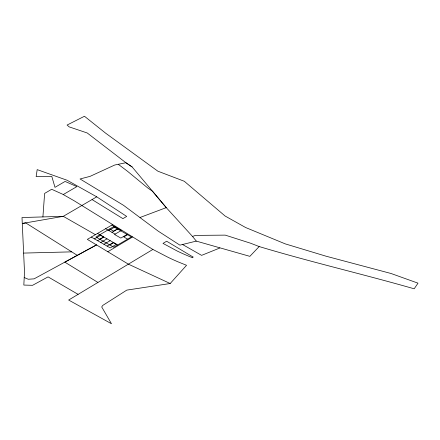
<?xml version="1.0" encoding="UTF-8"?>
<svg xmlns="http://www.w3.org/2000/svg" width="440" height="440" viewBox="0 0 440 440"><rect width="100%" height="100%" fill="white"/><g stroke="black" fill="none" stroke-linecap="round" stroke-linejoin="round"><path stroke-width="0.66" d="M78.089 294.355L48.076 276.881L32.571 285.307L23.826 285.065L24.508 272.036L22 217.531L63.278 216.332L96.745 196.834L126.693 216.42L122.898 218.636L92.054 199.568M42.911 216.92L44.622 193.419L51.678 189.282L62.761 194.271L74.36 200.893L152.895 249.436L168.163 257.362A204.639 118.146 0 0 0 178.046 261.855L186.555 265.298L170.181 283.52L126.808 290.109L102.767 305.415L101.712 306.95L111.469 323.747L68.646 300.041L152.895 249.436M132.11 166.93L125.906 162.734L87.236 132.984L69.218 126.896L67.084 125.048L84.463 116.254L105.661 133.194L157.867 171.193L184.288 181.269L225.077 216.002L245.597 227.513L285.23 243.87L325.886 256.157L391.05 273.499L418 283.157L414.194 288.805C362.698 274.06 310.475 261.976 259.171 246.549L249.854 256.35L196.284 241.109L179.911 245.146L158.263 231.187L123.541 205.326L80.047 178.97L90.063 176.363L114.747 165.011L125.906 162.734L132.11 166.925L166.26 207.631L192.549 236.473L196.284 241.109M107.811 251.746L132.671 236.929M63.25 194.557L76.868 186.604L65.109 181.429L54.984 187.347L51.821 176.479L36.141 176.611L37.186 169.626L67.127 180.263L96.745 196.834M112.689 224.593L87.34 239.382L128.299 264.121L170.181 283.52M94.451 238.882L100.7 235.235M108.801 230.511L115.049 226.864M99.809 239.228L103.631 236.995L99.743 234.773M117.453 228.932L113.63 231.16L109.736 228.938M97.609 240.686L103.857 237.039M111.958 232.315L118.206 228.668M100.766 242.49L107.014 238.843M103.928 244.294L110.171 240.647M107.085 246.098L113.333 242.451M127.078 234.427L120.83 238.073L114.516 234.465L121.363 230.472L111.887 225.06M109.912 244.998L113.735 242.764L117.629 244.992M127.556 234.702L123.734 236.935L127.622 239.157M219.819 248.006L201.608 255.36L182.54 244.497M192.549 236.473L195.355 235.395L225.236 235.125L250.597 243.221L259.171 246.549M140.013 217.498L166.26 207.631L152.526 191.279L147.763 187.963L127.347 171.144L118.255 164.296M23.716 253.083L71.731 251.856M24.227 277.547L28.276 279.246L34.078 278.856L96.503 244.915L64.812 262.141L97.9 282.425M95.409 234.68L63.278 216.332L22.286 223.476L25.691 222.882L77.292 255.36M105.639 228.707L115.115 234.119M97.543 233.431L116.49 244.255L110.242 247.902L91.295 237.078M193.034 257.031L192.538 257.736L188.392 256.058A191.862 110.77 0 0 1 177.298 251.075L163.004 243.397L166.645 241.23L193.034 257.031M113.559 226.71L95.92 237.006L113.806 247.22L131.445 236.924L113.559 226.71"/></g></svg>
